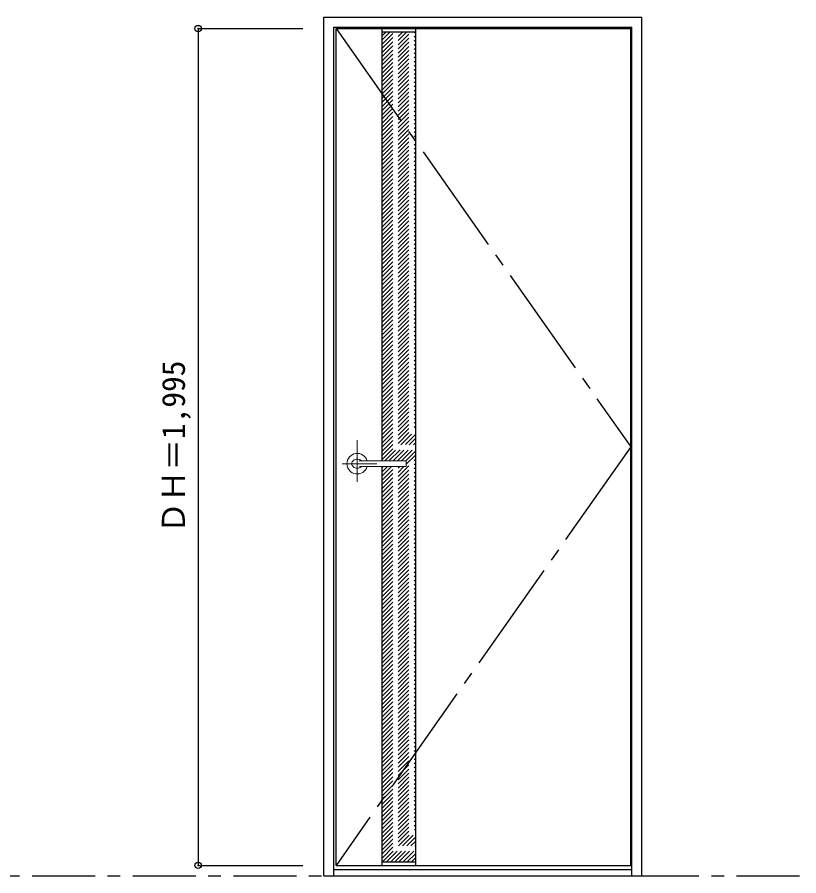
# Model space of a CAD drawing. Units: millimetres, scale not verified. Extents: x -6000 to 5700, y -4307 to 4260.
# Drawn here: x -966 to 898, y -2562 to -516 of the extents above; entities that cross this region are included whole.
import ezdxf
from ezdxf.enums import TextEntityAlignment as Align

# ---------------------------------------------------------------- set-up
doc = ezdxf.new("R2010")
doc.units = ezdxf.units.MM
doc.header["$LTSCALE"] = 30
doc.header["$PDMODE"] = 32
doc.header["$PDSIZE"] = 15
for name, pattern in [('CHAIN1', [8, 5, -1, 1, -1]), ('CHAIN2', [12, 9, -1, 1, -1]), ('DASHED1', [1.8, 1.2, -0.6])]:
    doc.linetypes.add(name, pattern=pattern)
for name, color, linetype in [('0-1_通り芯', 7, 'CHAIN1'), ('0-2_扉', 3, 'Continuous'), ('0-3_仕上げ', 3, 'Continuous'), ('0-4_枠', 3, 'Continuous'), ('0-7', 7, 'CHAIN2'), ('0-B_寸法', 7, 'Continuous'), ('0-C_ハッチ', 4, 'DASHED1')]:
    doc.layers.add(name, color=color, linetype=linetype)
doc.layers.add('0-5_レバー', color=7, linetype='Continuous', lineweight=18)
doc.styles.add('ＭＳ ゴシック', font='')
doc.styles.get('ＭＳ ゴシック').set_extended_font_data('MS Gothic')

msp = doc.modelspace()

# ---------------------------------------------------------------- linework, layer by layer
at = {"layer": '0-1_通り芯'}
msp.add_line((-5490, -2562.5), (5700, -2562.5), dxfattribs=at)
at = {"layer": '0-2_扉'}
for p, q in [((-205.2, -542.5), (497.8, -542.5)), ((-205.2, -2537.5), (-205.2, -542.5)), ((497.8, -2537.5), (497.8, -542.5)), ((-205.2, -2537.5), (497.8, -2537.5))]:
    msp.add_line(p, q, dxfattribs=at)
at = {"layer": '0-3_仕上げ'}
for p, q in [((-95.2, -1573), (-95.2, -542.5)), ((-15.2, -2537.5), (-15.2, -542.5)), ((-95.2, -2537.5), (-95.2, -1587))]:
    msp.add_line(p, q, dxfattribs=at)
at = {"layer": '0-3_仕上げ', "color": 7}
for p, q in [((-95.2, -550.5), (-15.2, -550.5)), ((-95.2, -2529.5), (-15.2, -2529.5))]:
    msp.add_line(p, q, dxfattribs=at)
at = {"layer": '0-4_枠'}
for p, q in [((-234.2, -515.5), (523.8, -515.5)), ((-234.2, -2562.5), (-234.2, -515.5)), ((523.8, -2562.5), (523.8, -515.5)), ((-210.2, -539.5), (499.8, -539.5)), ((-210.2, -2562.5), (-210.2, -539.5)), ((499.8, -2562.5), (499.8, -539.5)), ((-210.2, -2547.5), (499.8, -2547.5)), ((-234.2, -2562.5), (523.8, -2562.5))]:
    msp.add_line(p, q, dxfattribs=at)
at = {"layer": '0-5_レバー', "color": 4, "linetype": 'CHAIN1'}
for p, q in [((-154.7, -1523.54), (-154.7, -1623.39)), ((-107.9, -1580), (-190.92, -1580))]:
    msp.add_line(p, q, dxfattribs=at)
at = {"layer": '0-5_レバー'}
for q in [(-37.7, -1574.51), (-37.7, -1585.5)]:
    msp.add_line((-37.7, -1580), q, dxfattribs=at)
for points in [[(-144.74, -1573.01), (-145.51, -1572.22), (-147.48, -1570.85), (-149.73, -1569.84), (-152.16, -1569.21), (-154.7, -1569), (-157.24, -1569.21), (-159.67, -1569.84), (-161.92, -1570.85), (-163.89, -1572.22), (-165.51, -1573.89), (-166.71, -1575.79), (-167.45, -1577.85), (-167.7, -1580), (-167.45, -1582.15), (-166.71, -1584.21), (-165.51, -1586.11), (-163.89, -1587.78), (-161.92, -1589.15), (-159.67, -1590.16), (-157.24, -1590.79), (-154.7, -1591), (-152.16, -1590.79), (-149.73, -1590.16), (-147.48, -1589.15), (-145.51, -1587.78), (-144.74, -1586.99)], [(-39.2, -1573), (-48.93, -1573), (-59.11, -1573), (-68.71, -1573), (-77.7, -1573), (-86.11, -1573), (-93.92, -1573), (-100.74, -1573), (-107.04, -1573), (-112.8, -1573), (-118.05, -1573), (-122.84, -1573), (-127.5, -1573), (-131.7, -1573), (-135.45, -1573), (-137.45, -1573), (-139.3, -1573), (-141.31, -1573.01), (-143.72, -1573.01), (-145.21, -1573.01), (-146.75, -1573.01), (-148.27, -1573.01), (-149.37, -1573.01), (-149.83, -1573.01), (-149.83, -1573.02)], [(-39.2, -1573), (-48.28, -1573), (-48.68, -1573)], [(-149.68, -1586.99), (-149.55, -1586.99), (-149.11, -1586.99), (-148.39, -1586.99), (-147.37, -1586.99), (-146.11, -1586.99), (-144.76, -1586.99), (-141.9, -1586.99), (-138.92, -1587), (-135.9, -1587), (-132.86, -1587), (-129.79, -1587), (-126.71, -1587), (-122.71, -1587), (-118.3, -1587), (-113.33, -1587), (-107.8, -1587), (-101.71, -1587), (-95.06, -1587), (-87.85, -1587), (-79.26, -1587), (-70, -1587), (-60.06, -1587), (-49.45, -1587), (-39.2, -1587)]]:
    msp.add_lwpolyline(points, dxfattribs=at)
for centre, radius, start, end in [((-154.7, -1580), 24.55, 16.59952, 343.36736), ((-39.2, -1574.5), 1.5, 0.00847, 89.9163), ((-39.2, -1574.5), 1.5, 360, 90.17419), ((-39.2, -1585.5), 1.5, 270.16419, 0), ((-39.2, -1585.5), 1.5, 269.91059, 359.99153)]:
    msp.add_arc(centre, radius, start, end, dxfattribs=at)
at = {"layer": '0-7'}
for p, q in [((-205.2, -542.5), (497.8, -1540)), ((497.8, -1540), (-205.2, -2537.5))]:
    msp.add_line(p, q, dxfattribs=at)
at = {"layer": '0-B_寸法', "color": 4}
for p, q in [((-534.2, -542.5), (-284.2, -542.5)), ((-534.2, -542.5), (-534.2, -2537.5)), ((-534.2, -2537.5), (-284.2, -2537.5))]:
    msp.add_line(p, q, dxfattribs=at)
at = {"layer": '0-B_寸法'}
for p in [(-534.2, -542.5), (-534.2, -2537.5)]:
    msp.add_point(p, dxfattribs=at)
at = {"layer": '0-C_ハッチ'}
for p, q in [((-95.2, -629.2), (-16.5, -550.5)), ((-95.2, -619.3), (-26.4, -550.5)), ((-95.2, -609.4), (-36.3, -550.5)), ((-95.2, -599.51), (-46.19, -550.5)), ((-95.2, -589.61), (-56.09, -550.5)), ((-95.2, -579.71), (-65.99, -550.5)), ((-95.2, -569.81), (-75.89, -550.5)), ((-95.2, -559.91), (-85.79, -550.5)), ((-95.2, -639.1), (-15.2, -559.1)), ((-95.2, -649), (-15.2, -569)), ((-95.2, -658.9), (-15.2, -578.9)), ((-95.2, -668.8), (-15.2, -588.8)), ((-95.2, -678.7), (-15.2, -598.7)), ((-95.2, -688.6), (-15.2, -608.6)), ((-95.2, -698.5), (-15.2, -618.5)), ((-95.2, -708.4), (-15.2, -628.4)), ((-95.2, -718.3), (-15.2, -638.3)), ((-95.2, -728.2), (-15.2, -648.2)), ((-95.2, -738.1), (-15.2, -658.1)), ((-95.2, -748), (-15.2, -668)), ((-95.2, -757.9), (-15.2, -677.9)), ((-95.2, -767.8), (-15.2, -687.8)), ((-95.2, -777.7), (-15.2, -697.7)), ((-95.2, -787.6), (-15.2, -707.6)), ((-95.2, -797.5), (-15.2, -717.5)), ((-95.2, -807.39), (-15.2, -727.39)), ((-95.2, -817.29), (-15.2, -737.29)), ((-95.2, -827.19), (-15.2, -747.19)), ((-95.2, -837.09), (-15.2, -757.09)), ((-95.2, -846.99), (-15.2, -766.99)), ((-95.2, -856.89), (-15.2, -776.89)), ((-95.2, -866.79), (-15.2, -786.79)), ((-95.2, -876.69), (-15.2, -796.69)), ((-95.2, -886.59), (-15.2, -806.59)), ((-95.2, -896.49), (-15.2, -816.49)), ((-95.2, -906.39), (-15.2, -826.39)), ((-95.2, -916.29), (-15.2, -836.29)), ((-95.2, -926.19), (-15.2, -846.19)), ((-95.2, -936.09), (-15.2, -856.09)), ((-95.2, -945.99), (-15.2, -865.99)), ((-95.2, -955.89), (-15.2, -875.89)), ((-95.2, -965.79), (-15.2, -885.79)), ((-95.2, -975.69), (-15.2, -895.69)), ((-95.2, -985.59), (-15.2, -905.59)), ((-95.2, -995.48), (-15.2, -915.48)), ((-95.2, -1005.38), (-15.2, -925.38)), ((-95.2, -1015.28), (-15.2, -935.28)), ((-95.2, -1025.18), (-15.2, -945.18)), ((-95.2, -1035.08), (-15.2, -955.08)), ((-95.2, -1044.98), (-15.2, -964.98)), ((-95.2, -1054.88), (-15.2, -974.88)), ((-95.2, -1064.78), (-15.2, -984.78)), ((-95.2, -1074.68), (-15.2, -994.68)), ((-95.2, -1084.58), (-15.2, -1004.58)), ((-95.2, -1094.48), (-15.2, -1014.48)), ((-95.2, -1104.38), (-15.2, -1024.38)), ((-95.2, -1114.28), (-15.2, -1034.28)), ((-95.2, -1124.18), (-15.2, -1044.18)), ((-95.2, -1134.08), (-15.2, -1054.08)), ((-95.2, -1143.98), (-15.2, -1063.98)), ((-95.2, -1153.88), (-15.2, -1073.88)), ((-95.2, -1163.78), (-15.2, -1083.78)), ((-95.2, -1173.68), (-15.2, -1093.68)), ((-95.2, -1183.58), (-15.2, -1103.58)), ((-95.2, -1193.47), (-15.2, -1113.47)), ((-95.2, -1203.37), (-15.2, -1123.37)), ((-95.2, -1213.27), (-15.2, -1133.27)), ((-95.2, -1223.17), (-15.2, -1143.17)), ((-95.2, -1233.07), (-15.2, -1153.07)), ((-95.2, -1242.97), (-15.2, -1162.97)), ((-95.2, -1252.87), (-15.2, -1172.87)), ((-95.2, -1262.77), (-15.2, -1182.77)), ((-95.2, -1272.67), (-15.2, -1192.67)), ((-95.2, -1282.57), (-15.2, -1202.57)), ((-95.2, -1292.47), (-15.2, -1212.47)), ((-95.2, -1302.37), (-15.2, -1222.37)), ((-95.2, -1312.27), (-15.2, -1232.27)), ((-95.2, -1322.17), (-15.2, -1242.17)), ((-95.2, -1332.07), (-15.2, -1252.07)), ((-95.2, -1341.97), (-15.2, -1261.97)), ((-95.2, -1351.87), (-15.2, -1271.87)), ((-95.2, -1361.77), (-15.2, -1281.77)), ((-95.2, -1371.67), (-15.2, -1291.67)), ((-95.2, -1381.57), (-15.2, -1301.57)), ((-95.2, -1391.46), (-15.2, -1311.46)), ((-95.2, -1401.36), (-15.2, -1321.36)), ((-95.2, -1411.26), (-15.2, -1331.26)), ((-95.2, -1421.16), (-15.2, -1341.16)), ((-95.2, -1431.06), (-15.2, -1351.06)), ((-95.2, -1440.96), (-15.2, -1360.96)), ((-95.2, -1450.86), (-15.2, -1370.86)), ((-95.2, -1460.76), (-15.2, -1380.76)), ((-95.2, -1470.66), (-15.2, -1390.66)), ((-95.2, -1480.56), (-15.2, -1400.56)), ((-95.2, -1490.46), (-15.2, -1410.46)), ((-95.2, -1500.36), (-15.2, -1420.36)), ((-95.2, -1510.26), (-15.2, -1430.26)), ((-95.2, -1520.16), (-15.2, -1440.16)), ((-95.2, -1530.06), (-15.2, -1450.06)), ((-95.2, -1539.96), (-15.2, -1459.96)), ((-95.2, -1549.86), (-15.2, -1469.86)), ((-95.2, -1559.76), (-15.2, -1479.76)), ((-95.2, -1569.66), (-15.2, -1489.66)), ((-88.65, -1573), (-15.2, -1499.56)), ((-78.23, -1572.48), (-15.2, -1509.45)), ((-68.78, -1572.93), (-15.2, -1519.35)), ((-59.03, -1573.08), (-15.2, -1529.25)), ((-49.05, -1573), (-15.2, -1539.15)), ((-39.15, -1573), (-15.2, -1549.05)), ((-95.2, -1648.85), (-15.2, -1568.85)), ((-37.7, -1581.45), (-15.2, -1558.95)), ((-95.2, -1658.75), (-15.2, -1578.75)), ((-95.2, -1589.45), (-92.74, -1587)), ((-95.2, -1599.35), (-82.84, -1587)), ((-95.2, -1609.25), (-72.95, -1587)), ((-95.2, -1619.15), (-63.05, -1587)), ((-95.2, -1629.05), (-53.15, -1587)), ((-95.2, -1638.95), (-43.25, -1587)), ((-95.2, -1668.65), (-15.2, -1588.65)), ((-95.2, -1678.55), (-15.2, -1598.55)), ((-95.2, -1688.45), (-15.2, -1608.45)), ((-95.2, -1698.35), (-15.2, -1618.35)), ((-95.2, -1708.25), (-15.2, -1628.25)), ((-95.2, -1718.15), (-15.2, -1638.15)), ((-95.2, -1728.05), (-15.2, -1648.05)), ((-95.2, -1737.95), (-15.2, -1657.95)), ((-95.2, -1747.85), (-15.2, -1667.85)), ((-95.2, -1757.75), (-15.2, -1677.75)), ((-95.2, -1767.65), (-15.2, -1687.65)), ((-95.2, -1777.55), (-15.2, -1697.55)), ((-95.2, -1787.44), (-15.2, -1707.44)), ((-95.2, -1797.34), (-15.2, -1717.34)), ((-95.2, -1807.24), (-15.2, -1727.24)), ((-95.2, -1817.14), (-15.2, -1737.14)), ((-95.2, -1827.04), (-15.2, -1747.04)), ((-95.2, -1836.94), (-15.2, -1756.94)), ((-95.2, -1846.84), (-15.2, -1766.84)), ((-95.2, -1856.74), (-15.2, -1776.74)), ((-95.2, -1866.64), (-15.2, -1786.64)), ((-95.2, -1876.54), (-15.2, -1796.54)), ((-95.2, -1886.44), (-15.2, -1806.44)), ((-95.2, -1896.34), (-15.2, -1816.34)), ((-95.2, -1906.24), (-15.2, -1826.24)), ((-95.2, -1916.14), (-15.2, -1836.14)), ((-95.2, -1926.04), (-15.2, -1846.04)), ((-95.2, -1935.94), (-15.2, -1855.94)), ((-95.2, -1945.84), (-15.2, -1865.84)), ((-95.2, -1955.74), (-15.2, -1875.74)), ((-95.2, -1965.64), (-15.2, -1885.64)), ((-95.2, -1975.53), (-15.2, -1895.53)), ((-95.2, -1985.43), (-15.2, -1905.43)), ((-95.2, -1995.33), (-15.2, -1915.33)), ((-95.2, -2005.23), (-15.2, -1925.23)), ((-95.2, -2015.13), (-15.2, -1935.13)), ((-95.2, -2025.03), (-15.2, -1945.03)), ((-95.2, -2034.93), (-15.2, -1954.93)), ((-95.2, -2044.83), (-15.2, -1964.83)), ((-95.2, -2054.73), (-15.2, -1974.73)), ((-95.2, -2064.63), (-15.2, -1984.63)), ((-95.2, -2074.53), (-15.2, -1994.53)), ((-95.2, -2084.43), (-15.2, -2004.43)), ((-95.2, -2094.33), (-15.2, -2014.33)), ((-95.2, -2104.23), (-15.2, -2024.23)), ((-95.2, -2114.13), (-15.2, -2034.13)), ((-95.2, -2124.03), (-15.2, -2044.03)), ((-95.2, -2133.93), (-15.2, -2053.93)), ((-95.2, -2143.83), (-15.2, -2063.83)), ((-95.2, -2153.73), (-15.2, -2073.73)), ((-95.2, -2163.63), (-15.2, -2083.63)), ((-95.2, -2173.52), (-15.2, -2093.52)), ((-95.2, -2183.42), (-15.2, -2103.42)), ((-95.2, -2193.32), (-15.2, -2113.32)), ((-95.2, -2203.22), (-15.2, -2123.22)), ((-95.2, -2213.12), (-15.2, -2133.12)), ((-95.2, -2223.02), (-15.2, -2143.02)), ((-95.2, -2232.92), (-15.2, -2152.92)), ((-95.2, -2242.82), (-15.2, -2162.82)), ((-95.2, -2252.72), (-15.2, -2172.72)), ((-95.2, -2262.62), (-15.2, -2182.62)), ((-95.2, -2272.52), (-15.2, -2192.52)), ((-95.2, -2282.42), (-15.2, -2202.42)), ((-95.2, -2292.32), (-15.2, -2212.32)), ((-95.2, -2302.22), (-15.2, -2222.22)), ((-95.2, -2312.12), (-15.2, -2232.12)), ((-95.2, -2322.02), (-15.2, -2242.02)), ((-95.2, -2331.92), (-15.2, -2251.92)), ((-95.2, -2341.82), (-15.2, -2261.82)), ((-95.2, -2351.72), (-15.2, -2271.72)), ((-95.2, -2361.62), (-15.2, -2281.62)), ((-95.2, -2371.51), (-15.2, -2291.51)), ((-95.2, -2381.41), (-15.2, -2301.41)), ((-95.2, -2391.31), (-15.2, -2311.31)), ((-95.2, -2401.21), (-15.2, -2321.21)), ((-95.2, -2411.11), (-15.2, -2331.11)), ((-95.2, -2421.01), (-15.2, -2341.01)), ((-95.2, -2430.91), (-15.2, -2350.91)), ((-95.2, -2440.81), (-15.2, -2360.81)), ((-95.2, -2450.71), (-15.2, -2370.71)), ((-95.2, -2460.61), (-15.2, -2380.61)), ((-95.2, -2470.51), (-15.2, -2390.51)), ((-95.2, -2480.41), (-15.2, -2400.41)), ((-95.2, -2490.31), (-15.2, -2410.31)), ((-95.2, -2500.21), (-15.2, -2420.21)), ((-95.2, -2510.11), (-15.2, -2430.11)), ((-95.2, -2520.01), (-15.2, -2440.01)), ((-94.79, -2529.5), (-15.2, -2449.91)), ((-84.89, -2529.5), (-15.2, -2459.81)), ((-74.99, -2529.5), (-15.2, -2469.71)), ((-65.09, -2529.5), (-15.2, -2479.61)), ((-55.2, -2529.5), (-15.2, -2489.5)), ((-45.3, -2529.5), (-15.2, -2499.4)), ((-35.4, -2529.5), (-15.2, -2509.3)), ((-25.5, -2529.5), (-15.2, -2519.2)), ((-15.6, -2529.5), (-15.2, -2529.1))]:
    msp.add_line(p, q, dxfattribs=at)

# ---------------------------------------------------------------- texts
at = {"layer": '0-B_寸法', "style": 'ＭＳ ゴシック'}
msp.add_text('ＤＨ＝1,995', height=54.99, rotation=90, dxfattribs=at).set_placement((-549.2, -1746.25), align=Align.BOTTOM_LEFT)

doc.saveas('drawing.dxf')
